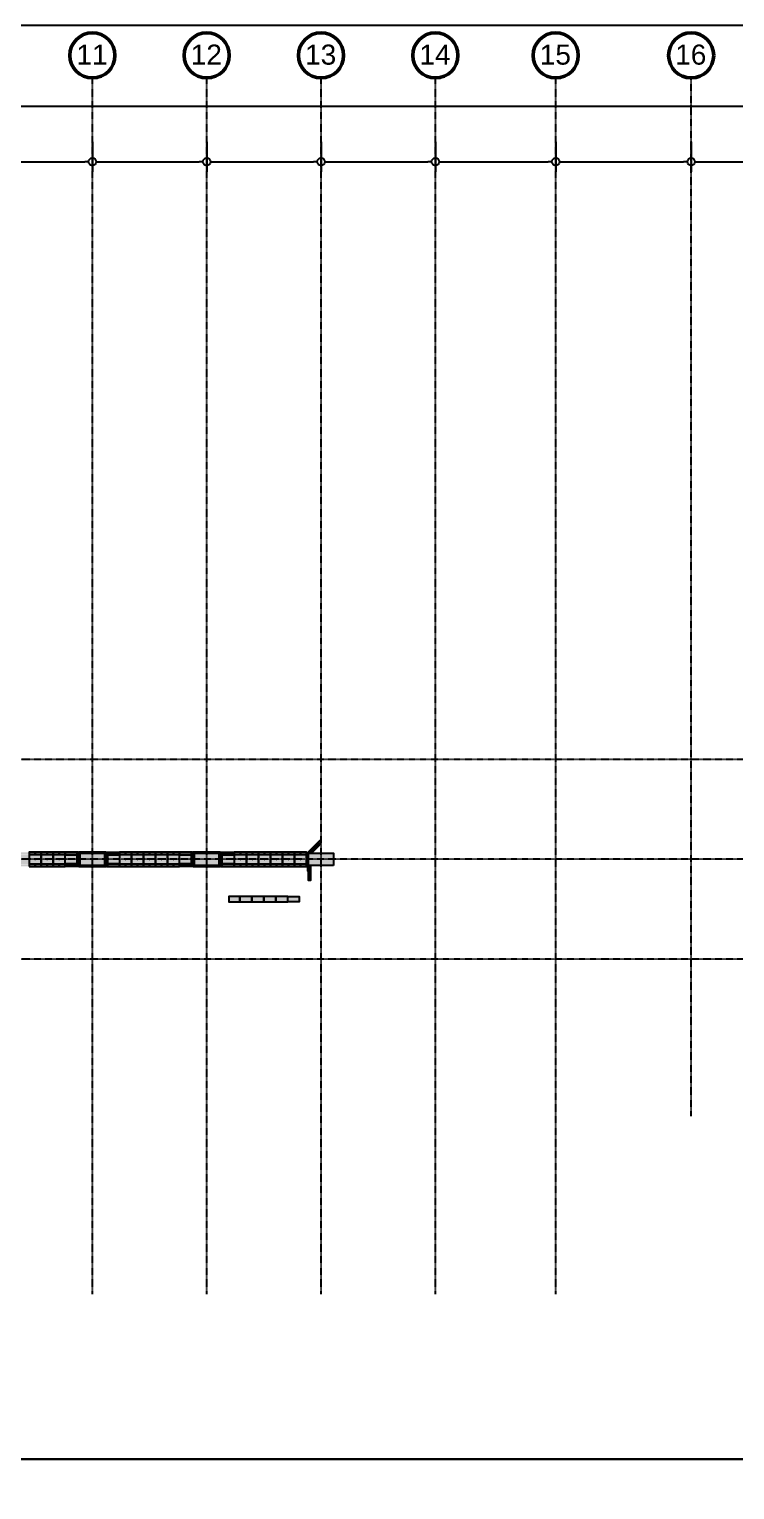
# Model space of a CAD drawing. Header units: millimetres. Extents: x -70132 to 394080, y -1879526 to 121974.
# Drawn here: x 91199 to 161549, y -1453672 to -1308031 of the extents above; entities that cross this region are included whole.
import ezdxf

# ---------------------------------------------------------------- set-up
doc = ezdxf.new("R2010")
doc.units = ezdxf.units.MM
doc.linetypes.add('DPA_Grid _ Level 100', pattern=[10, 5.499999999999999, -1.6, 1.3, -1.6])
for name, color, linetype in [('000 - CONCRETE_COL_CUT_COLOR_5', 5, 'Continuous'), ('000 - CONCRETE_COL_HATCH_', 251, 'Continuous'), ('000 - CONCRETE_WALL_CUT_COLOR_1', 1, 'Continuous'), ('000 - CONCRETE_WALL_HATCH_', 251, 'Continuous'), ('009 - AHP_06_PANEL_HATCH_', 251, 'Continuous'), ('009 - AHP_06_PANEL_MAIN_COLOR_1', 3, 'Continuous'), ('009 - AHP_06_PANEL_SYMBOL_', 251, 'Continuous')]:
    doc.layers.add(name, color=color, linetype=linetype)
for name, color, linetype, lineweight in [('A-ANNO-DIMS', 1, 'Continuous', 9), ('S-GRID', 251, 'Continuous', 9), ('S-GRID-IDEN', 3, 'Continuous', 50)]:
    doc.layers.add(name, color=color, linetype=linetype, lineweight=lineweight)
doc.styles.add('Arial_1', font='arial.ttf', dxfattribs={"height": 1999.999999999997})
doc.styles.add('Arial_2', font='arial.ttf', dxfattribs={"height": 3})
doc.dimstyles.new('DPA-DIM-3_0_C-C', dxfattribs={"dimscale": 304.8, "dimtxt": 1530.389099935455, "dimasz": 2.460629921259842, "dimexe": 3.280839895013123, "dimexo": 0.0625, "dimgap": 0.8202099737532808, "dimtad": 1, "dimdec": 0, "dimzin": 0, "dimdsep": 46, "dimtxsty": 'Arial_2', "dimblk1": 'DOTBLANK', "dimblk2": 'DOTBLANK', "dimsah": 1, "dimcen": 0.09, "dimdle": 3.280839895013123, "dimadec": 8, "dimazin": 0, "dimtfac": 1, "dimtdec": 4, "dimtix": 1, "dimtmove": 0, "dimatfit": 3, "dimfxl": 6.561679790026246, "dimfxlon": 1, "dimtvp": 1, "dimtolj": 1, "dimtzin": 0, "dimarcsym": 2})
pattern_1 = [(45, (0, 0), (-2.245064030267288, 2.245064030267288), []), (45, (2.245065000002796, 0), (-2.245064030267288, 2.245064030267288), [3.96875, -0.79375, 0, -0.79375])]
pattern_2 = [(45, (0, 1.9025364963e-06), (-1.122532015133644, 1.122532015133644), []), (135, (0, 1.9025364963e-06), (-1.122532015133644, -1.122532015133643), [])]

# ---------------------------------------------------------------- blocks, each defined once
blk = doc.blocks.new('Grid - 100 Scale-586761-4130-01 MULTIPURPOSE LEVEL- REFLECTED CEILING PLAN')
at = {"layer": 'S-GRID-IDEN'}
blk.add_circle((0, 0), 4.500000000000003, dxfattribs=at)
blk = doc.blocks.new('A$C1d97255a')
at = {"layer": 'Defpoints', "color": 250, "linetype": 'DPA_Grid _ Level 100'}
for p, q in [((104695.5291792402, -47274.28079212387), (104695.5291792403, 74011.84351554018)), ((116095.5291792405, -47274.28079212388), (116095.5291792406, 74011.84351554018)), ((127495.5291792409, -47274.28079212388), (127495.5291792409, 74011.84351554018)), ((138895.5291792407, -47274.28079212388), (138895.5291792407, 74011.84351554018)), ((150895.5291792393, -47274.28079212388), (150895.5291792393, 74011.84351554015)), ((164395.5291792396, -29519.03429990356), (164395.5291792397, 74011.8435155402)), ((304502.8880740151, 6050.001906502155), (-58434.96109544325, 6050.001906503442)), ((304502.8880740151, -3899.998093497841), (-58434.96109544333, -3899.998093496557)), ((304502.888074015, -13849.99809175736), (-58434.96109544333, -13849.99809175608))]:
    blk.add_line(p, q, dxfattribs=at)
at = {"layer": 'Defpoints', "color": 250, "xscale": 499.9999999999994, "yscale": 499.9999999999994, "zscale": 499.9999999999994}
for p in [(104695.5291792402, 76261.84351554011), (116095.5291792405, 76261.84351554011), (127495.5291792408, 76261.84351554011), (138895.5291792406, 76261.84351554011), (150895.5291792392, 76261.8435155401), (164395.5291792395, 76261.84351554011)]:
    blk.add_blockref('Grid - 100 Scale-586761-4130-01 MULTIPURPOSE LEVEL- REFLECTED CEILING PLAN', p, dxfattribs=at)
at = {"layer": 'Defpoints', "color": 250, "lineweight": 9, "char_height": 1999.999999999997, "width": 3767.931249999996, "attachment_point": 1, "style": 'Arial_1'}
for s, insert in [('11', (103101.5770803582, 77341.3233000388)), ('12', (114501.5770803585, 77341.3233000388)), ('13', (125901.5770803588, 77341.3233000388)), ('14', (137301.5770803586, 77341.3233000388)), ('15', (149301.5770803572, 77341.32330003878)), ('16', (162801.5770803575, 77341.3233000388))]:
    blk.add_mtext(s, dxfattribs=dict(at, insert=insert))
blk = doc.blocks.new('_DotBlank')
at = {"color": 0, "linetype": 'ByBlock', "lineweight": -2}
blk.add_line((-0.5, 0), (-1, 0), dxfattribs=at)
blk.add_circle((0, 0), 0.5, dxfattribs=at)
blk = doc.blocks.new('*D1412')
at = {"layer": 'A-ANNO-DIMS', "color": 0, "lineweight": -2, "transparency": 16777216}
for p, q in [((86098.5780832043, -1319270.677766505), (86098.5780832043, -1322251.627766505)), ((97498.57808320403, -1319270.677766505), (97498.57808320403, -1322251.627766505)), ((86848.57808320428, -1321251.627766505), (96748.57808320405, -1321251.627766505))]:
    blk.add_line(p, q, dxfattribs=at)
at = {"layer": 'Defpoints', "color": 0, "transparency": 16777216}
for p in [(86098.5780832043, -1319251.627766504), (97498.57808320403, -1319251.627766504), (97498.57808320403, -1321251.627766505)]:
    blk.add_point(p, dxfattribs=at)
at = {"layer": 'A-ANNO-DIMS', "color": 0, "lineweight": -2, "transparency": 16777216, "xscale": 750, "yscale": 750, "zscale": 750, "rotation": 180}
blk.add_blockref('_DotBlank', (86098.5780832043, -1321251.627766505), dxfattribs=at)
at = {"layer": 'A-ANNO-DIMS', "color": 0, "lineweight": -2, "transparency": 16777216, "xscale": 750, "yscale": 750, "zscale": 750}
blk.add_blockref('_DotBlank', (97498.57808320403, -1321251.627766505), dxfattribs=at)
at = {"layer": 'A-ANNO-DIMS', "color": 0, "transparency": 16777216, "insert": (91798.57808320416, -1321000.096047542), "char_height": 3, "width": 6922.067621246519, "attachment_point": 5, "style": 'Arial_2'}
blk.add_mtext('\\A1;11400', dxfattribs=at)
blk = doc.blocks.new('*D1413')
at = {"layer": 'A-ANNO-DIMS', "color": 0, "lineweight": -2, "transparency": 16777216}
for p, q in [((97498.57808320403, -1319270.677766505), (97498.57808320403, -1322251.627766505)), ((108898.5780832044, -1319270.677766505), (108898.5780832044, -1322251.627766505)), ((98248.57808320405, -1321251.627766505), (108148.5780832044, -1321251.627766505))]:
    blk.add_line(p, q, dxfattribs=at)
at = {"layer": 'Defpoints', "color": 0, "transparency": 16777216}
for p in [(97498.57808320403, -1319251.627766504), (108898.5780832044, -1319251.627766504), (108898.5780832044, -1321251.627766505)]:
    blk.add_point(p, dxfattribs=at)
at = {"layer": 'A-ANNO-DIMS', "color": 0, "lineweight": -2, "transparency": 16777216, "xscale": 750, "yscale": 750, "zscale": 750, "rotation": 180}
blk.add_blockref('_DotBlank', (97498.57808320403, -1321251.627766505), dxfattribs=at)
at = {"layer": 'A-ANNO-DIMS', "color": 0, "lineweight": -2, "transparency": 16777216, "xscale": 750, "yscale": 750, "zscale": 750}
blk.add_blockref('_DotBlank', (108898.5780832044, -1321251.627766505), dxfattribs=at)
at = {"layer": 'A-ANNO-DIMS', "color": 0, "transparency": 16777216, "insert": (103198.5780832042, -1321000.096047542), "char_height": 3, "width": 6922.067621246519, "attachment_point": 5, "style": 'Arial_2'}
blk.add_mtext('\\A1;11400', dxfattribs=at)
blk = doc.blocks.new('*D1414')
at = {"layer": 'A-ANNO-DIMS', "color": 0, "lineweight": -2, "transparency": 16777216}
for p, q in [((108898.5780832044, -1319270.677766505), (108898.5780832044, -1322251.627766505)), ((120298.5780832047, -1319270.677766505), (120298.5780832047, -1322251.627766505)), ((109648.5780832043, -1321251.627766505), (119548.5780832047, -1321251.627766505))]:
    blk.add_line(p, q, dxfattribs=at)
at = {"layer": 'Defpoints', "color": 0, "transparency": 16777216}
for p in [(108898.5780832044, -1319251.627766504), (120298.5780832047, -1319251.627766504), (120298.5780832047, -1321251.627766505)]:
    blk.add_point(p, dxfattribs=at)
at = {"layer": 'A-ANNO-DIMS', "color": 0, "lineweight": -2, "transparency": 16777216, "xscale": 750, "yscale": 750, "zscale": 750, "rotation": 180}
blk.add_blockref('_DotBlank', (108898.5780832044, -1321251.627766505), dxfattribs=at)
at = {"layer": 'A-ANNO-DIMS', "color": 0, "lineweight": -2, "transparency": 16777216, "xscale": 750, "yscale": 750, "zscale": 750}
blk.add_blockref('_DotBlank', (120298.5780832047, -1321251.627766505), dxfattribs=at)
at = {"layer": 'A-ANNO-DIMS', "color": 0, "transparency": 16777216, "insert": (114598.5780832045, -1321000.096047542), "char_height": 3, "width": 6922.067621246519, "attachment_point": 5, "style": 'Arial_2'}
blk.add_mtext('\\A1;11400', dxfattribs=at)
blk = doc.blocks.new('*D1415')
at = {"layer": 'A-ANNO-DIMS', "color": 0, "lineweight": -2, "transparency": 16777216}
for p, q in [((120298.5780832047, -1319270.677766505), (120298.5780832047, -1322251.627766505)), ((131698.5780832044, -1319270.677766505), (131698.5780832044, -1322251.627766505)), ((121048.5780832047, -1321251.627766505), (130948.5780832044, -1321251.627766505))]:
    blk.add_line(p, q, dxfattribs=at)
at = {"layer": 'Defpoints', "color": 0, "transparency": 16777216}
for p in [(120298.5780832047, -1319251.627766504), (131698.5780832044, -1319251.627766504), (131698.5780832044, -1321251.627766505)]:
    blk.add_point(p, dxfattribs=at)
at = {"layer": 'A-ANNO-DIMS', "color": 0, "lineweight": -2, "transparency": 16777216, "xscale": 750, "yscale": 750, "zscale": 750, "rotation": 180}
blk.add_blockref('_DotBlank', (120298.5780832047, -1321251.627766505), dxfattribs=at)
at = {"layer": 'A-ANNO-DIMS', "color": 0, "lineweight": -2, "transparency": 16777216, "xscale": 750, "yscale": 750, "zscale": 750}
blk.add_blockref('_DotBlank', (131698.5780832044, -1321251.627766505), dxfattribs=at)
at = {"layer": 'A-ANNO-DIMS', "color": 0, "transparency": 16777216, "insert": (125998.5780832045, -1321000.096047542), "char_height": 3, "width": 6922.067621246519, "attachment_point": 5, "style": 'Arial_2'}
blk.add_mtext('\\A1;11400', dxfattribs=at)
blk = doc.blocks.new('*D1416')
at = {"layer": 'A-ANNO-DIMS', "color": 0, "lineweight": -2, "transparency": 16777216}
for p, q in [((131698.5780832044, -1319270.677766505), (131698.5780832044, -1322251.627766505)), ((143698.5780832031, -1319270.677766505), (143698.5780832031, -1322251.627766505)), ((132448.5780832044, -1321251.627766505), (142948.5780832031, -1321251.627766505))]:
    blk.add_line(p, q, dxfattribs=at)
at = {"layer": 'Defpoints', "color": 0, "transparency": 16777216}
for p in [(131698.5780832044, -1319251.627766504), (143698.5780832031, -1319251.627766504), (143698.5780832031, -1321251.627766505)]:
    blk.add_point(p, dxfattribs=at)
at = {"layer": 'A-ANNO-DIMS', "color": 0, "lineweight": -2, "transparency": 16777216, "xscale": 750, "yscale": 750, "zscale": 750, "rotation": 180}
blk.add_blockref('_DotBlank', (131698.5780832044, -1321251.627766505), dxfattribs=at)
at = {"layer": 'A-ANNO-DIMS', "color": 0, "lineweight": -2, "transparency": 16777216, "xscale": 750, "yscale": 750, "zscale": 750}
blk.add_blockref('_DotBlank', (143698.5780832031, -1321251.627766505), dxfattribs=at)
at = {"layer": 'A-ANNO-DIMS', "color": 0, "transparency": 16777216, "insert": (137698.5780832037, -1321000.096047542), "char_height": 3, "width": 6922.067621246519, "attachment_point": 5, "style": 'Arial_2'}
blk.add_mtext('\\A1;12000', dxfattribs=at)
blk = doc.blocks.new('*D1417')
at = {"layer": 'A-ANNO-DIMS', "color": 0, "lineweight": -2, "transparency": 16777216}
for p, q in [((143698.5780832031, -1319270.677766505), (143698.5780832031, -1322251.627766505)), ((157198.5780832034, -1319270.677766505), (157198.5780832034, -1322251.627766505)), ((144448.5780832031, -1321251.627766505), (156448.5780832034, -1321251.627766505))]:
    blk.add_line(p, q, dxfattribs=at)
at = {"layer": 'Defpoints', "color": 0, "transparency": 16777216}
for p in [(143698.5780832031, -1319251.627766504), (157198.5780832034, -1319251.627766504), (157198.5780832034, -1321251.627766505)]:
    blk.add_point(p, dxfattribs=at)
at = {"layer": 'A-ANNO-DIMS', "color": 0, "lineweight": -2, "transparency": 16777216, "xscale": 750, "yscale": 750, "zscale": 750, "rotation": 180}
blk.add_blockref('_DotBlank', (143698.5780832031, -1321251.627766505), dxfattribs=at)
at = {"layer": 'A-ANNO-DIMS', "color": 0, "lineweight": -2, "transparency": 16777216, "xscale": 750, "yscale": 750, "zscale": 750}
blk.add_blockref('_DotBlank', (157198.5780832034, -1321251.627766505), dxfattribs=at)
at = {"layer": 'A-ANNO-DIMS', "color": 0, "transparency": 16777216, "insert": (150448.5780832032, -1321000.095024349), "char_height": 3, "width": 6922.067621246519, "attachment_point": 5, "style": 'Arial_2'}
blk.add_mtext('\\A1;13500', dxfattribs=at)
blk = doc.blocks.new('*D1418')
at = {"layer": 'A-ANNO-DIMS', "color": 0, "lineweight": -2, "transparency": 16777216}
for p, q in [((157198.5780832034, -1319270.677766505), (157198.5780832034, -1322251.627766505)), ((165898.5780832037, -1319270.677766505), (165898.5780832037, -1322251.627766505)), ((157948.5780832034, -1321251.627766505), (165148.5780832037, -1321251.627766505))]:
    blk.add_line(p, q, dxfattribs=at)
at = {"layer": 'Defpoints', "color": 0, "transparency": 16777216}
for p in [(157198.5780832034, -1319251.627766504), (165898.5780832037, -1319251.627766504), (165898.5780832037, -1321251.627766505)]:
    blk.add_point(p, dxfattribs=at)
at = {"layer": 'A-ANNO-DIMS', "color": 0, "lineweight": -2, "transparency": 16777216, "xscale": 750, "yscale": 750, "zscale": 750, "rotation": 180}
blk.add_blockref('_DotBlank', (157198.5780832034, -1321251.627766505), dxfattribs=at)
at = {"layer": 'A-ANNO-DIMS', "color": 0, "lineweight": -2, "transparency": 16777216, "xscale": 750, "yscale": 750, "zscale": 750}
blk.add_blockref('_DotBlank', (165898.5780832037, -1321251.627766505), dxfattribs=at)
at = {"layer": 'A-ANNO-DIMS', "color": 0, "transparency": 16777216, "insert": (161548.5780832036, -1321000.096047542), "char_height": 3, "width": 5537.654096997215, "attachment_point": 5, "style": 'Arial_2'}
blk.add_mtext('\\A1;8700', dxfattribs=at)
blk = doc.blocks.new('*D1403')
at = {"layer": 'A-ANNO-DIMS', "color": 0, "lineweight": -2, "transparency": 16777216}
for p, q in [((-22201.4219167963, -1313726.33002888), (-22201.4219167963, -1316707.28002888)), ((275848.5780832037, -1313726.33002888), (275848.5780832037, -1316707.28002888)), ((-21451.4219167963, -1315707.28002888), (275098.5780832037, -1315707.28002888))]:
    blk.add_line(p, q, dxfattribs=at)
at = {"layer": 'Defpoints', "color": 0, "transparency": 16777216}
for p in [(-22201.4219167963, -1313707.28002888), (275848.5780832037, -1313707.28002888), (275848.5780832037, -1315707.28002888)]:
    blk.add_point(p, dxfattribs=at)
at = {"layer": 'A-ANNO-DIMS', "color": 0, "lineweight": -2, "transparency": 16777216, "xscale": 750, "yscale": 750, "zscale": 750, "rotation": 180}
blk.add_blockref('_DotBlank', (-22201.4219167963, -1315707.28002888), dxfattribs=at)
at = {"layer": 'A-ANNO-DIMS', "color": 0, "lineweight": -2, "transparency": 16777216, "xscale": 750, "yscale": 750, "zscale": 750}
blk.add_blockref('_DotBlank', (275848.5780832037, -1315707.28002888), dxfattribs=at)
at = {"layer": 'A-ANNO-DIMS', "color": 0, "transparency": 16777216, "insert": (126823.5780832037, -1315455.748309917), "char_height": 3, "width": 8306.481145495824, "attachment_point": 5, "style": 'Arial_2'}
blk.add_mtext('\\A1;298050', dxfattribs=at)
blk = doc.blocks.new('TA_TEMP_COL')
at = {"layer": '000 - CONCRETE_COL_HATCH_', "linetype": 'ByBlock'}
h = blk.add_hatch(dxfattribs=at)
h.set_pattern_fill('AR-CONC', color=256, scale=0.5)
h.set_pattern_definition([(50, (217450.0000003047, 7587.500001901998), (91.092334498002, -7.969542769451543), [9.525, -104.775]), (355, (217450.0000003047, 7587.500001901998), (-17.62171071248467, 95.52842261951758), [7.62, -83.820292085]), (100.4514447, (217457.5910038047, 7586.835875151997), (73.47062354517664, 87.55887595609754), [8.095004399999999, -89.04512229999999]), (46.1842, (217450.0000003047, 7612.900001901997), (135.5395204460649, -21.02116396636358), [14.2875, -157.1625]), (96.63555760999996, (217461.2949503047, 7611.148251901997), (118.7020670257515, 123.7130622988607), [12.14251157, -133.56780408]), (351.18415117, (217450.0000003047, 7612.900001901997), (118.7020670324885, 123.7130622927663), [11.429983535, -125.72986596]), (21, (217462.7000003047, 7606.550001901997), (75.80719563456624, -51.1325990935438), [9.525, -104.775]), (326, (217462.7000003047, 7606.550001901997), (30.90101417382354, 92.09398306115962), [7.62, -83.82]), (71.45144499999999, (217469.0172666047, 7602.288951951996), (106.708209639358, 40.96138444295262), [8.0950044, -89.04496879999999]), (37.5, (217450.0000003047, 7587.500001901998), (1.544301625295908, 42.27751943657655), [0, -82.804, 0, -85.09, 0, -84.1375]), (7.499999999999999, (217450.0000003047, 7587.500001901998), (33.40983125515287, 50.09028740905975), [0, -48.51399999999999, 0, -80.899, 0, -32.0675]), (327.5, (217421.6790003047, 7587.500001901998), (67.7952975834357, -2.864371996336721), [0, -31.75, 0, -99.06, 0, -131.445]), (317.5, (217408.9790003047, 7587.500001901998), (74.06459069300902, 12.71324551666651), [0, -41.275, 0, -65.786, 0, -93.345])])
h.paths.add_polyline_path([(-1250.000000000029, -599.9999980972161), (1249.999999999971, -599.9999980972161), (1249.999999999971, 600.0000000000196), (-1250.000000000029, 600.0000000000196)])
at = {"layer": '000 - CONCRETE_WALL_HATCH_', "linetype": 'ByBlock'}
h = blk.add_hatch(dxfattribs=at)
h.set_pattern_fill('ANSI37', color=256, scale=0.1)
h.set_pattern_definition([(45, (217450.0000003047, 7587.500001901998), (-0.2245064030267288, 0.2245064030267288), []), (135, (217450.0000003047, 7587.500001901998), (-0.2245064030267288, -0.2245064030267288), [])])
h.paths.add_polyline_path([(1350.000001677552, -699.9999999141437), (1500.000000058324, -550.0000015333598), (1500.000000058331, 549.9999998022485), (1349.999999774794, 700.0000000858562), (-1350.000000225205, 700.0000000858699), (-1499.999999941669, 550.0000003694017), (-1499.999999941676, -550.0000021004817), (-1350.000002128014, -699.9999999141437)])
h.paths.add_polyline_path([(-1341.715730880562, -679.9999999141436), (-1479.999999941676, -541.7157308530195), (-1479.999999941676, 541.7157291219395), (-1341.715728977746, 680.0000000858704), (1341.715728527313, 680.0000000858562), (1480.000000058324, 541.7157285547768), (1480.000000058324, -541.715730285915), (1341.7157304301, -679.9999999141446)], flags=16)
at = {"layer": '000 - CONCRETE_COL_CUT_COLOR_5', "linetype": 'ByBlock'}
blk.add_lwpolyline([(-1250.000000000029, -599.9999980972161), (1249.999999999971, -599.9999980972161), (1249.999999999971, 600.0000000000196), (-1250.000000000029, 600.0000000000196)], close=True, dxfattribs=at)
at = {"layer": '000 - CONCRETE_WALL_CUT_COLOR_1', "linetype": 'ByBlock'}
blk.add_lwpolyline([(1350.000001677552, -699.9999999141437), (1500.000000058324, -550.0000015333598), (1500.000000058331, 549.9999998022485), (1349.999999774794, 700.0000000858562), (-1350.000000225205, 700.0000000858699), (-1499.999999941669, 550.0000003694017), (-1499.999999941676, -550.0000021004817), (-1350.000002128014, -699.9999999141437)], close=True, dxfattribs=at)
at = {"layer": '000 - CONCRETE_WALL_CUT_COLOR_1', "color": 1, "linetype": 'ByBlock'}
for points in [[(-1341.715730880562, -679.9999999141436), (-1479.999999941676, -541.7157308530195), (-1479.999999941676, 541.7157291219395), (-1341.715728977746, 680.0000000858704), (1341.715728527313, 680.0000000858562), (1480.000000058324, 541.7157285547768), (1480.000000058324, -541.715730285915), (1341.7157304301, -679.9999999141446)], [(-1400.000000000145, -508.5786440462116), (-1400.000000000145, 508.5786440462348), (-1308.578644046356, 600.0000000000359), (1308.578643479035, 599.9999999999959), (1399.999999999884, 508.5786434791348), (1399.999999999884, -508.5786434791052), (1308.578645381785, -599.9999980972252), (-1308.578645949106, -599.9999980972306), (-1400.000000000145, -508.5786440462116)]]:
    blk.add_lwpolyline(points, close=True, dxfattribs=at)
at = {"layer": 'Defpoints', "linetype": 'ByBlock'}
blk.add_point((0, 0), dxfattribs=at)
blk = doc.blocks.new('*U1328')
blk.add_point((0, 0))
at = {"layer": '009 - AHP_06_PANEL_MAIN_COLOR_1'}
blk.add_lwpolyline([(-600, -450.0000019027961), (600, -450.0000019027961), (600, 450.0000019027961), (-600, 450.0000019027962)], close=True, dxfattribs=at)
blk = doc.blocks.new('*U1329')
blk.add_point((0, 0))
at = {"layer": '009 - AHP_06_PANEL_MAIN_COLOR_1'}
blk.add_lwpolyline([(-600, -99.99999999999994), (600, -100), (600, 100), (-600, 100)], close=True, dxfattribs=at)
blk = doc.blocks.new('*U1395')
at = {"layer": '009 - AHP_06_PANEL_MAIN_COLOR_1'}
blk.add_lwpolyline([(2.8e-15, -450.0000000000118), (1150, -450.0000000000118), (1150, 450.0000000000118), (-1.42e-14, 450.0000000000118)], close=True, dxfattribs=at)
at = {"layer": '009 - AHP_06_PANEL_SYMBOL_'}
blk.add_point((1.42e-14, 2.84e-14), dxfattribs=at)
blk = doc.blocks.new('*U1394')
at = {"layer": '009 - AHP_06_PANEL_MAIN_COLOR_1'}
blk.add_lwpolyline([(1279.28931997847, 199.9999999999227), (4.547e-13, 199.9999999999918), (0, 0), (1150, 0), (1150, 70.71068002144966)], close=True, dxfattribs=at)
blk = doc.blocks.new('*U1397')
at = {"layer": '009 - AHP_06_PANEL_MAIN_COLOR_1'}
blk.add_lwpolyline([(2.8e-15, -450.0000000000118), (1200, -450.0000000000118), (1200, 450.0000000000118), (-1.42e-14, 450.0000000000118)], close=True, dxfattribs=at)
at = {"layer": '009 - AHP_06_PANEL_SYMBOL_'}
blk.add_point((1.42e-14, 2.84e-14), dxfattribs=at)
blk = doc.blocks.new('*U1396')
at = {"layer": '009 - AHP_06_PANEL_MAIN_COLOR_1'}
blk.add_lwpolyline([(1329.28931997847, 199.9999999999227), (4.547e-13, 199.9999999999918), (0, 0), (1200, 0), (1200, 70.71068002144966)], close=True, dxfattribs=at)
blk = doc.blocks.new('*U1402')
at = {"layer": '009 - AHP_06_PANEL_MAIN_COLOR_1'}
blk.add_lwpolyline([(6.69e-14, -275), (1200.000000000002, -275), (1200.000000000002, 275), (-5.68e-14, 275)], close=True, dxfattribs=at)
at = {"layer": '009 - AHP_06_PANEL_SYMBOL_'}
blk.add_point((1.42e-14, 2.84e-14), dxfattribs=at)
blk = doc.blocks.new('*U1401')
at = {"layer": '009 - AHP_06_PANEL_MAIN_COLOR_1'}
blk.add_lwpolyline([(2.43e-14, -275), (1200.000000000002, -275), (1200.000000000002, 275), (-1.42e-14, 275)], close=True, dxfattribs=at)
at = {"layer": '009 - AHP_06_PANEL_SYMBOL_'}
blk.add_point((1.42e-14, 2.84e-14), dxfattribs=at)
blk = doc.blocks.new('W-2-PP20-AR-4130-01-A_20260306-090541_AHP_C06_OVL')
at = {"layer": '000 - CONCRETE_COL_HATCH_'}
h = blk.add_hatch(dxfattribs=at)
h.set_pattern_fill('AR-CONC', color=256, scale=0.1)
h.set_pattern_definition([(50, (0, 1.9025364963e-06), (18.2184668996004, -1.593908553890308), [1.905, -20.955]), (355, (0, 1.9025364963e-06), (-3.524342142496934, 19.10568452390351), [1.524, -16.764058417]), (100.4514446999999, (1.518200699996668, -0.1328234474635792), (14.69412470903533, 17.51177519121951), [1.619000879999999, -17.80902445999999]), (46.1842, (0, 5.080001902536423), (27.107904089213, -4.204232793272715), [2.857499999999999, -31.4325]), (96.63555760999994, (2.258990000002086, 4.729651902536261), (23.7404134051503, 24.74261245977216), [2.428502314, -26.713560816]), (351.18415117, (0, 5.080001902536423), (23.74041340649771, 24.74261245855327), [2.285996707, -25.145973192]), (21, (2.539999999993597, 3.810001902536441), (15.16143912691325, -10.22651981870876), [1.905, -20.955]), (326, (2.539999999993597, 3.810001902536441), (6.180202834764707, 18.41879661223192), [1.524, -16.764]), (71.45144499999999, (3.803453259999514, 2.957791912536322), (21.34164192787162, 8.192276888590525), [1.61900088, -17.80899376]), (37.5, (0, 1.9025364963e-06), (0.3088603250591817, 8.455503887315311), [0, -16.5608, 0, -17.018, 0, -16.8275]), (7.499999999999999, (0, 1.9025364963e-06), (6.681966251030575, 10.01805748181195), [0, -9.7028, 0, -16.1798, 0, -6.4135]), (327.5, (-5.664199999999254, 1.9025364963e-06), (13.55905951668714, -0.5728743992673444), [0, -6.35, 0, -19.812, 0, -26.289]), (317.5, (-8.204199999992852, 1.9025364963e-06), (14.8129181386018, 2.542649103333303), [0, -8.255, 0, -13.1572, 0, -18.669])])
h.paths.add_polyline_path([(79250.00000000058, -599.9999961946664), (76750.00000000057, -599.9999961946664), (76750.00000000057, 600.0000038053386), (79250.00000000058, 600.0000038053386)])
at = {"layer": '000 - CONCRETE_WALL_HATCH_'}
h = blk.add_hatch(dxfattribs=at)
h.set_pattern_fill('ANSI37', color=256, scale=0.1)
h.set_pattern_definition([(45, (0, 1.9025364963e-06), (-0.2245064030267288, 0.2245064030267288), []), (135, (0, 1.9025364963e-06), (-0.2245064030267288, -0.2245064030267288), [])])
h.paths.add_polyline_path([(76670.00000000058, -1147.801535080365), (76670.00000000061, 633.1370887952393), (77872.72077843592, 1835.85786722975), (77858.5786428122, 1850.000002853486), (76650.00000000061, 641.4213600427393), (76650.00000000058, -1147.801535080365)])
h = blk.add_hatch(dxfattribs=at)
h.set_pattern_fill('ANSI37', color=256, scale=0.5)
h.set_pattern_definition(pattern_2)
h.paths.add_polyline_path([(76750.0000000006, 600.0000038054158), (77799.99999904893, 1650.000002853684), (77941.42135528623, 1508.578646616371), (77032.84271247519, 600.0000038053386)])
h = blk.add_hatch(dxfattribs=at)
h.set_pattern_fill('ANSI37', color=256, scale=0.5)
h.set_pattern_definition(pattern_2)
h.paths.add_polyline_path([(76750.00000000055, -599.9999961946627), (76950.00000000057, -599.9999961946627), (76950.00000000057, -2099.999996194745), (76750.00000000055, -2099.999996194745)])
at = {"layer": '009 - AHP_06_PANEL_HATCH_', "linetype": 'ByBlock'}
h = blk.add_hatch(dxfattribs=at)
h.set_pattern_fill('ANSI35', color=256, scale=0.5)
h.set_pattern_definition(pattern_1)
h.paths.add_polyline_path([(53779.28931997885, -699.9999999999304), (52500.00000000038, -699.9999999999995), (52500.00000000038, -500.0000000000077), (53650.00000000038, -500.0000000000077), (53650.00000000038, -570.7106800214574)])
h.paths.add_polyline_path([(53779.28931997885, 699.9999999999145), (52500.00000000038, 699.9999999999836), (52500.00000000038, 499.9999999999918), (53650.00000000038, 499.9999999999918), (53650.00000000038, 570.7106800214415)])
h.paths.add_polyline_path([(52500.00000000038, 450.0000019027988), (53650.00000000038, 450.0000019027988), (53650.00000000038, -449.9999980972247), (52500.00000000038, -449.9999980972247)])
h.paths.add_polyline_path([(45220.7106800219, -699.9999999999304), (46500.00000000037, -699.9999999999995), (46500.00000000037, -500.0000000000077), (45350.00000000038, -500.0000000000077), (45350.00000000038, -570.7106800214574)])
h.paths.add_polyline_path([(45220.7106800219, 699.999999999915), (46500.00000000037, 699.9999999999841), (46500.00000000037, 499.9999999999918), (45350.00000000038, 499.9999999999918), (45350.00000000038, 570.7106800214419)])
h.paths.add_polyline_path([(46500.00000000037, -449.9999980972247), (45350.00000000038, -449.9999980972247), (45350.00000000038, 450.0000019027988), (46500.00000000037, 450.0000019027988)])
h.paths.add_polyline_path([(46499.99999999977, -700.0000000002187), (47699.99999999977, -700.0000000002187), (47699.99999999977, -500.0000000002187), (46499.99999999977, -500.0000000002187)])
h.paths.add_polyline_path([(46499.99999999977, 499.9999999997812), (47699.99999999977, 499.9999999997812), (47699.99999999977, 699.9999999997812), (46499.99999999977, 699.9999999997812)])
h.paths.add_polyline_path([(46499.99999999977, -450.0000019030144), (47699.99999999977, -450.0000019030153), (47699.99999999977, 450.0000019025774), (46499.99999999977, 450.0000019025774)])
h.paths.add_polyline_path([(47699.99999999977, -700.0000000002187), (48899.99999999976, -700.0000000002187), (48899.99999999976, -500.0000000002187), (47699.99999999977, -500.0000000002187)])
h.paths.add_polyline_path([(47699.99999999977, 499.9999999997812), (48899.99999999976, 499.9999999997812), (48899.99999999976, 699.9999999997812), (47699.99999999977, 699.9999999997812)])
h.paths.add_polyline_path([(47699.99999999977, -450.0000019030144), (48899.99999999976, -450.0000019030153), (48899.99999999976, 450.0000019025774), (47699.99999999977, 450.0000019025774)])
h.paths.add_polyline_path([(48899.99999999976, -700.0000000002187), (50099.99999999976, -700.0000000002187), (50099.99999999976, -500.0000000002187), (48899.99999999976, -500.0000000002187)])
h.paths.add_polyline_path([(48899.99999999976, 499.9999999997812), (50099.99999999976, 499.9999999997812), (50099.99999999976, 699.9999999997812), (48899.99999999976, 699.9999999997812)])
h.paths.add_polyline_path([(48899.99999999976, -450.0000019030144), (50099.99999999976, -450.0000019030153), (50099.99999999976, 450.0000019025774), (48899.99999999976, 450.0000019025774)])
h.paths.add_polyline_path([(50099.99999999976, -700.0000000002187), (51299.99999999976, -700.0000000002187), (51299.99999999976, -500.0000000002187), (50099.99999999976, -500.0000000002187)])
h.paths.add_polyline_path([(50099.99999999976, 499.9999999997812), (51299.99999999976, 499.9999999997812), (51299.99999999976, 699.9999999997812), (50099.99999999976, 699.9999999997812)])
h.paths.add_polyline_path([(50099.99999999976, -450.0000019030144), (51299.99999999976, -450.0000019030153), (51299.99999999976, 450.0000019025774), (50099.99999999976, 450.0000019025774)])
h.paths.add_polyline_path([(51299.99999999976, -700.0000000002187), (52499.99999999976, -700.0000000002187), (52499.99999999976, -500.0000000002187), (51299.99999999976, -500.0000000002187)])
h.paths.add_polyline_path([(51299.99999999976, 499.9999999997812), (52499.99999999976, 499.9999999997812), (52499.99999999976, 699.9999999997812), (51299.99999999976, 699.9999999997812)])
h.paths.add_polyline_path([(51299.99999999976, -450.0000019030144), (52499.99999999976, -450.0000019030153), (52499.99999999976, 450.0000019025774), (51299.99999999976, 450.0000019025774)])
h = blk.add_hatch(dxfattribs=at)
h.set_pattern_fill('ANSI35', color=256, scale=0.5)
h.set_pattern_definition(pattern_1)
h.paths.add_polyline_path([(65179.28931997865, -700.0000000001177), (63900.00000000017, -700.0000000001868), (63900.00000000017, -500.0000000001951), (65050.00000000017, -500.0000000001951), (65050.00000000017, -570.7106800216447)])
h.paths.add_polyline_path([(65179.28931997865, 699.9999999997272), (63900.00000000017, 699.9999999997962), (63900.00000000017, 499.9999999998045), (65050.00000000017, 499.9999999998045), (65050.00000000017, 570.7106800212541)])
h.paths.add_polyline_path([(63900.00000000017, 450.0000019026115), (65050.00000000017, 450.0000019026115), (65050.00000000017, -449.9999980974121), (63900.00000000017, -449.9999980974121)])
h.paths.add_polyline_path([(56620.7106800217, -700.0000000001177), (57900.00000000017, -700.0000000001868), (57900.00000000017, -500.0000000001951), (56750.00000000017, -500.0000000001951), (56750.00000000017, -570.7106800216447)])
h.paths.add_polyline_path([(56620.7106800217, 699.9999999997272), (57900.00000000017, 699.9999999997962), (57900.00000000017, 499.9999999998045), (56750.00000000017, 499.9999999998045), (56750.00000000017, 570.7106800212541)])
h.paths.add_polyline_path([(57900.00000000017, -449.9999980974121), (56750.00000000017, -449.9999980974121), (56750.00000000017, 450.0000019026115), (57900.00000000017, 450.0000019026115)])
h.paths.add_polyline_path([(57899.99999977488, -700.0000000000676), (59099.99999977488, -700.0000000000676), (59099.99999977488, -500.0000000000677), (57899.99999977488, -500.0000000000677)])
h.paths.add_polyline_path([(57899.99999977488, 499.9999999999317), (59099.99999977488, 499.9999999999317), (59099.99999977488, 699.9999999999317), (57899.99999977488, 699.9999999999317)])
h.paths.add_polyline_path([(57899.99999977488, -450.0000019028643), (59099.99999977488, -450.0000019028643), (59099.99999977488, 450.0000019027279), (57899.99999977488, 450.0000019027279)])
h.paths.add_polyline_path([(59099.99999977488, -700.0000000000676), (60299.99999977488, -700.0000000000676), (60299.99999977488, -500.0000000000677), (59099.99999977488, -500.0000000000677)])
h.paths.add_polyline_path([(59099.99999977488, 499.9999999999317), (60299.99999977488, 499.9999999999317), (60299.99999977488, 699.9999999999317), (59099.99999977488, 699.9999999999317)])
h.paths.add_polyline_path([(59099.99999977488, -450.0000019028643), (60299.99999977488, -450.0000019028643), (60299.99999977488, 450.0000019027279), (59099.99999977488, 450.0000019027279)])
h.paths.add_polyline_path([(60299.99999977488, -700.0000000000676), (61499.99999977488, -700.0000000000676), (61499.99999977488, -500.0000000000677), (60299.99999977488, -500.0000000000677)])
h.paths.add_polyline_path([(60299.99999977488, 499.9999999999317), (61499.99999977488, 499.9999999999317), (61499.99999977488, 699.9999999999317), (60299.99999977488, 699.9999999999317)])
h.paths.add_polyline_path([(60299.99999977488, -450.0000019028643), (61499.99999977488, -450.0000019028643), (61499.99999977488, 450.0000019027279), (60299.99999977488, 450.0000019027279)])
h.paths.add_polyline_path([(61499.99999977488, -700.0000000000676), (62699.99999977488, -700.0000000000676), (62699.99999977488, -500.0000000000677), (61499.99999977488, -500.0000000000677)])
h.paths.add_polyline_path([(61499.99999977488, 499.9999999999317), (62699.99999977488, 499.9999999999317), (62699.99999977488, 699.9999999999317), (61499.99999977488, 699.9999999999317)])
h.paths.add_polyline_path([(61499.99999977488, -450.0000019028643), (62699.99999977488, -450.0000019028643), (62699.99999977488, 450.0000019027279), (61499.99999977488, 450.0000019027279)])
h.paths.add_polyline_path([(62699.99999977488, -700.0000000000676), (63899.99999977488, -700.0000000000676), (63899.99999977488, -500.0000000000677), (62699.99999977488, -500.0000000000677)])
h.paths.add_polyline_path([(62699.99999977488, 499.9999999999317), (63899.99999977488, 499.9999999999317), (63899.99999977488, 699.9999999999317), (62699.99999977488, 699.9999999999317)])
h.paths.add_polyline_path([(62699.99999977488, -450.0000019028643), (63899.99999977488, -450.0000019028643), (63899.99999977488, 450.0000019027279), (62699.99999977488, 450.0000019027279)])
h = blk.add_hatch(dxfattribs=at)
h.set_pattern_fill('ANSI35', color=256, scale=0.5)
h.set_pattern_definition(pattern_1)
h.paths.add_polyline_path([(68020.71068024749, -700.0000000000495), (69350.00000022596, -700.0000000001186), (69350.00000022596, -500.0000000001269), (68150.00000022596, -500.0000000001269), (68150.00000022596, -570.7106800215765)])
h.paths.add_polyline_path([(68020.71068024749, 699.9999999997953), (69350.00000022596, 699.9999999998644), (69350.00000022596, 499.9999999998727), (68150.00000022596, 499.9999999998727), (68150.00000022596, 570.7106800213223)])
h.paths.add_polyline_path([(69350.00000022596, -449.9999980973439), (68150.00000022596, -449.9999980973439), (68150.00000022596, 450.0000019026797), (69350.00000022596, 450.0000019026797)])
h.paths.add_polyline_path([(75350.00000000067, -699.9999999999995), (76550.00000000065, -699.9999999999995), (76550.00000000065, -499.9999999999995), (75350.00000000067, -499.9999999999995)])
h.paths.add_polyline_path([(75350.00000000067, 500), (76550.00000000065, 500), (76550.00000000065, 700), (75350.00000000067, 700)])
h.paths.add_polyline_path([(75350.00000000067, -450.0000019027961), (76550.00000000065, -450.0000019027961), (76550.00000000065, 450.0000019027961), (75350.00000000067, 450.0000019027961)])
h.paths.add_polyline_path([(74150.00000000067, -699.9999999999995), (75350.00000000067, -699.9999999999995), (75350.00000000067, -499.9999999999995), (74150.00000000067, -499.9999999999995)])
h.paths.add_polyline_path([(74150.00000000067, 500), (75350.00000000067, 500), (75350.00000000067, 700), (74150.00000000067, 700)])
h.paths.add_polyline_path([(74150.00000000067, -450.0000019027961), (75350.00000000067, -450.0000019027961), (75350.00000000067, 450.0000019027961), (74150.00000000067, 450.0000019027961)])
h.paths.add_polyline_path([(72950.00000000067, -699.9999999999995), (74150.00000000067, -699.9999999999995), (74150.00000000067, -499.9999999999995), (72950.00000000067, -499.9999999999995)])
h.paths.add_polyline_path([(72950.00000000067, 500), (74150.00000000067, 500), (74150.00000000067, 700), (72950.00000000067, 700)])
h.paths.add_polyline_path([(72950.00000000067, -450.0000019027961), (74150.00000000067, -450.0000019027961), (74150.00000000067, 450.0000019027961), (72950.00000000067, 450.0000019027961)])
h.paths.add_polyline_path([(69350.00000000067, -699.9999999999995), (70550.00000000067, -699.9999999999995), (70550.00000000067, -499.9999999999995), (69350.00000000067, -499.9999999999995)])
h.paths.add_polyline_path([(69350.00000000067, 500), (70550.00000000067, 500), (70550.00000000067, 700), (69350.00000000067, 700)])
h.paths.add_polyline_path([(69350.00000000067, -450.0000019027961), (70550.00000000067, -450.0000019027961), (70550.00000000067, 450.0000019027961), (69350.00000000067, 450.0000019027961)])
h.paths.add_polyline_path([(70550.00000000067, -699.9999999999995), (71750.00000000067, -699.9999999999995), (71750.00000000067, -499.9999999999995), (70550.00000000067, -499.9999999999995)])
h.paths.add_polyline_path([(70550.00000000067, 500), (71750.00000000067, 500), (71750.00000000067, 700), (70550.00000000067, 700)])
h.paths.add_polyline_path([(70550.00000000067, -450.0000019027961), (71750.00000000067, -450.0000019027961), (71750.00000000067, 450.0000019027961), (70550.00000000067, 450.0000019027961)])
h.paths.add_polyline_path([(71750.00000000067, -699.9999999999995), (72950.00000000067, -699.9999999999995), (72950.00000000067, -499.9999999999995), (71750.00000000067, -499.9999999999995)])
h.paths.add_polyline_path([(71750.00000000067, 500), (72950.00000000067, 500), (72950.00000000067, 700), (71750.00000000067, 700)])
h.paths.add_polyline_path([(71750.00000000067, -450.0000019027961), (72950.00000000067, -450.0000019027961), (72950.00000000067, 450.0000019027961), (71750.00000000067, 450.0000019027961)])
h = blk.add_hatch(dxfattribs=at)
h.set_pattern_fill('ANSI35', color=256, scale=0.5)
h.set_pattern_definition([(45, (-15295.52917952408, 3879.998089735881), (-2.245064030267288, 2.245064030267288), []), (45, (-15293.28411452407, 3879.998089735881), (-2.245064030267288, 2.245064030267288), [3.96875, -0.79375, 0, -0.79375])])
h.paths.add_polyline_path([(74699.9999997163, -4250), (74699.9999997163, -3699.999999999999), (75799.9999997163, -3699.999999999999), (75799.9999997163, -4250)])
h.paths.add_polyline_path([(69899.9999997163, -4250), (69899.9999997163, -3699.999999999999), (68799.9999997163, -3699.999999999999), (68799.9999997163, -4250)])
h.paths.add_polyline_path([(69899.9999997163, -4250), (71099.9999997163, -4250), (71099.9999997163, -3699.999999999999), (69899.9999997163, -3699.999999999999)])
h.paths.add_polyline_path([(71100.00007155383, -4250), (72300.00007155383, -4250), (72300.00007155383, -3699.999999999999), (71100.00007155383, -3699.999999999999)])
h.paths.add_polyline_path([(73499.9999997163, -4249.584777060519), (74699.9999997163, -4249.584777060519), (74699.9999997163, -3699.58477706052), (73499.9999997163, -3699.58477706052)])
h.paths.add_polyline_path([(72299.9999997163, -4249.584777060519), (73499.9999997163, -4249.584777060519), (73499.9999997163, -3699.58477706052), (72299.9999997163, -3699.58477706052)])
at = {"layer": '000 - CONCRETE_COL_CUT_COLOR_5'}
blk.add_lwpolyline([(79250.00000000058, -599.9999961946664), (76750.00000000057, -599.9999961946664), (76750.00000000057, 600.0000038053386), (79250.00000000058, 600.0000038053386)], close=True, dxfattribs=at)
at = {"layer": '000 - CONCRETE_WALL_CUT_COLOR_1'}
for points in [[(76670.00000000058, -1147.801535080365), (76670.00000000061, 633.1370887952393), (77872.72077843592, 1835.85786722975), (77858.5786428122, 1850.000002853486), (76650.00000000061, 641.4213600427393), (76650.00000000058, -1147.801535080365)], [(76750.00000000055, -599.9999961946627), (76950.00000000057, -599.9999961946627), (76950.00000000057, -2099.999996194745), (76750.00000000055, -2099.999996194745)]]:
    blk.add_lwpolyline(points, close=True, dxfattribs=at)
blk.add_lwpolyline([(76750.0000000006, 600.0000038054158), (77799.99999904893, 1650.000002853684), (77941.42135528623, 1508.578646616371), (77032.84271247519, 600.0000038053386), (76750.00000000052, 600.0000038053386)], dxfattribs=at)
at = {"layer": '009 - AHP_06_PANEL_MAIN_COLOR_1', "linetype": 'ByBlock'}
for points in [[(69899.9999997163, -4250), (69899.9999997163, -4250), (69899.9999997163, -3699.999999999999), (68799.9999997163, -3699.999999999999), (68799.9999997163, -4250), (69899.9999997163, -4250)], [(74699.9999997163, -4250), (74699.9999997163, -4250), (74699.9999997163, -3699.999999999999), (75799.9999997163, -3699.999999999999), (75799.9999997163, -4250), (74699.9999997163, -4250)]]:
    blk.add_lwpolyline(points, dxfattribs=at)
for name, p in [('*U1329', (49499.99999999977, 599.9999999997812)), ('*U1328', (49499.99999999977, -2.187335e-10)), ('*U1329', (50699.99999999977, 599.9999999997812)), ('*U1328', (50699.99999999977, -2.187335e-10)), ('*U1329', (51899.99999999977, 599.9999999997812)), ('*U1328', (51899.99999999977, -2.187335e-10)), ('*U1394', (52500.00000000038, 499.9999999999918)), ('*U1329', (58499.99999977488, 599.9999999999317)), ('*U1328', (58499.99999977488, -6.82121e-11)), ('*U1329', (59699.99999977488, 599.9999999999317)), ('*U1328', (59699.99999977488, -6.82121e-11)), ('*U1329', (60899.99999977488, 599.9999999999317)), ('*U1328', (60899.99999977488, -6.82121e-11)), ('*U1329', (62099.99999977488, 599.9999999999317)), ('*U1328', (62099.99999977488, -6.82121e-11)), ('*U1329', (63299.99999977488, 599.9999999999317)), ('*U1328', (63299.99999977488, -6.82121e-11)), ('*U1394', (63900.00000000017, 499.9999999998045)), ('*U1329', (69950.00000000067, 600)), ('*U1328', (69950.00000000067, 0)), ('*U1329', (71150.00000000067, 600)), ('*U1328', (71150.00000000067, 0)), ('*U1329', (72350.00000000065, 600)), ('*U1328', (72350.00000000065, 0)), ('*U1329', (73550.00000000067, 600)), ('*U1328', (73550.00000000067, 0)), ('*U1329', (74750.00000000067, 600)), ('*U1328', (74750.00000000067, 0)), ('*U1329', (75950.00000000067, 600)), ('*U1328', (75950.00000000067, 0)), ('*U1329', (49499.99999999977, -600.0000000002187)), ('*U1329', (50699.99999999977, -600.0000000002187)), ('*U1329', (51899.99999999977, -600.0000000002187)), ('*U1329', (58499.99999977488, -600.0000000000676)), ('*U1329', (59699.99999977488, -600.0000000000676)), ('*U1329', (60899.99999977488, -600.0000000000676)), ('*U1329', (62099.99999977488, -600.0000000000676)), ('*U1329', (63299.99999977488, -600.0000000000676)), ('*U1329', (69950.00000000067, -599.9999999999995)), ('*U1329', (71150.00000000067, -599.9999999999995)), ('*U1329', (72350.00000000065, -599.9999999999995)), ('*U1329', (73550.00000000067, -599.9999999999995)), ('*U1329', (74750.00000000067, -599.9999999999995)), ('*U1329', (75950.00000000067, -599.9999999999995)), ('*U1401', (69899.9999997163, -3975)), ('*U1402', (71100.00007155383, -3975)), ('*U1402', (72299.9999997163, -3974.58477706052)), ('*U1402', (73499.9999997163, -3974.58477706052))]:
    blk.add_blockref(name, p)
at = {"xscale": -1, "rotation": 180}
for name, p in [('*U1395', (52500.00000000038, 1.9027870621e-06)), ('*U1395', (63900.00000000017, 1.9025997062e-06)), ('*U1394', (52500.00000000038, -500.0000000000077)), ('*U1394', (63900.00000000017, -500.0000000001951))]:
    blk.add_blockref(name, p, dxfattribs=at)
at = {"xscale": -1}
for name, p in [('*U1394', (57900.00000000017, 499.9999999998045)), ('*U1395', (57900.00000000017, 1.9025997062e-06)), ('*U1396', (69350.00000022596, 499.9999999998727)), ('*U1397', (69350.00000022596, 1.9026679183e-06))]:
    blk.add_blockref(name, p, dxfattribs=at)
at = {"rotation": 180}
for name, p in [('*U1394', (57900.00000000017, -500.0000000001951)), ('*U1396', (69350.00000022596, -500.0000000001269))]:
    blk.add_blockref(name, p, dxfattribs=at)
at = {"layer": '009 - AHP_06_PANEL_MAIN_COLOR_1', "linetype": 'ByBlock'}
for p in [(55199.99999999991, -1.941771e-10), (66600.00000000023, 2.2737e-12)]:
    blk.add_blockref('TA_TEMP_COL', p, dxfattribs=at)

msp = doc.modelspace()

# ---------------------------------------------------------------- linework, layer by layer
for points in [[(-66720.11581736436, -1450632.855355616), (356364.0841636546, -1450632.855355616), (356364.0841636546, -1307668.610693693), (-66720.11581736436, -1307668.610693693)], [(-66720.11581736436, -1593597.10001754), (356364.0841636546, -1593597.10001754), (356364.0841636546, -1450632.855355616), (-66720.11581736436, -1450632.855355616)]]:
    msp.add_lwpolyline(points, close=True)
at = {"layer": 'S-GRID', "linetype": 'DPA_Grid _ Level 100'}
for p, q in [((97498.57808320403, -1434179.456765883), (97498.57808320403, -1312893.332458219)), ((108898.5780832044, -1434179.456765883), (108898.5780832044, -1312893.332458219)), ((120298.5780832047, -1434179.456765883), (120298.5780832047, -1312893.332458219)), ((131698.5780832044, -1434179.456765883), (131698.5780832044, -1312893.332458219)), ((143698.5780832031, -1434179.456765883), (143698.5780832031, -1312893.332458219)), ((157198.5780832034, -1416424.210273662), (157198.5780832034, -1312893.332458219))]:
    msp.add_line(p, q, dxfattribs=at)

# ---------------------------------------------------------------- block references
at = {"linetype": 'ByBlock'}
msp.add_blockref('A$C1d97255a', (-7196.951096036238, -1386905.175973759), dxfattribs=at)
at = {"layer": '009 - AHP_06_PANEL_MAIN_COLOR_1', "linetype": 'ByBlock'}
msp.add_blockref('W-2-PP20-AR-4130-01-A_20260306-090541_AHP_C06_OVL', (42298.5780832041, -1390805.174067256), dxfattribs=at)
at = {"layer": 'S-GRID-IDEN', "xscale": 499.9999999999994, "yscale": 499.9999999999994, "zscale": 499.9999999999994}
for p in [(97498.57808320395, -1310643.332458219), (108898.5780832042, -1310643.332458219), (120298.5780832045, -1310643.332458219), (131698.5780832043, -1310643.332458219), (143698.578083203, -1310643.332458219), (157198.5780832032, -1310643.332458219)]:
    msp.add_blockref('Grid - 100 Scale-586761-4130-01 MULTIPURPOSE LEVEL- REFLECTED CEILING PLAN', p, dxfattribs=at)

# ---------------------------------------------------------------- texts
at = {"layer": 'S-GRID-IDEN', "lineweight": 9, "char_height": 1999.999999999997, "width": 3767.931249999996, "attachment_point": 1, "style": 'Arial_1'}
for s, insert in [('11', (95904.62598432193, -1309563.85267372)), ('12', (107304.6259843223, -1309563.85267372)), ('13', (118704.6259843226, -1309563.85267372)), ('14', (130104.6259843223, -1309563.85267372)), ('15', (142104.625984321, -1309563.85267372)), ('16', (155604.6259843212, -1309563.85267372))]:
    msp.add_mtext(s, dxfattribs=dict(at, insert=insert))

# ---------------------------------------------------------------- dimensions: what is measured, and where the dimension line sits
at = {"layer": 'A-ANNO-DIMS'}
for base, p1, p2, override, picture, middle in [((275848.5780832037, -1315707.28002888), (-22201.4219167963, -1313707.28002888), (275848.5780832037, -1313707.28002888), {"dimpost": '<>', "dimfxl": 298050}, '*D1403', (126823.5780832037, -1315455.748309917)), ((97498.57808320403, -1321251.627766505), (86098.5780832043, -1319251.627766504), (97498.57808320403, -1319251.627766504), {"dimpost": '<>', "dimfxl": 11399.99999999977}, '*D1412', (91798.57808320416, -1321000.096047542)), ((108898.5780832044, -1321251.627766505), (97498.57808320403, -1319251.627766504), (108898.5780832044, -1319251.627766504), {"dimpost": '<>', "dimfxl": 11400.00000000032}, '*D1413', (103198.5780832042, -1321000.096047542)), ((120298.5780832047, -1321251.627766505), (108898.5780832044, -1319251.627766504), (120298.5780832047, -1319251.627766504), {"dimpost": '<>', "dimfxl": 11400.00000000032}, '*D1414', (114598.5780832045, -1321000.096047542)), ((131698.5780832044, -1321251.627766505), (120298.5780832047, -1319251.627766504), (131698.5780832044, -1319251.627766504), {"dimpost": '<>', "dimfxl": 11399.99999999975}, '*D1415', (125998.5780832045, -1321000.096047542)), ((143698.5780832031, -1321251.627766505), (131698.5780832044, -1319251.627766504), (143698.5780832031, -1319251.627766504), {"dimpost": '<>', "dimfxl": 11999.99999999866}, '*D1416', (137698.5780832037, -1321000.096047542)), ((157198.5780832034, -1321251.627766505), (143698.5780832031, -1319251.627766504), (157198.5780832034, -1319251.627766504), {"dimpost": '<>', "dimfxl": 13500.00000000035}, '*D1417', (150448.5780832032, -1321000.095024349)), ((165898.5780832037, -1321251.627766505), (157198.5780832034, -1319251.627766504), (165898.5780832037, -1319251.627766504), {"dimpost": '<>', "dimfxl": 8700.000000000293}, '*D1418', (161548.5780832036, -1321000.096047542))]:
    dim = msp.add_linear_dim(base=base, p1=p1, p2=p2, dimstyle='DPA-DIM-3_0_C-C', override=override, dxfattribs=at)
    dim.commit()
    dim.dimension.update_dxf_attribs({"geometry": picture, "text_midpoint": middle})

doc.saveas('drawing.dxf')
